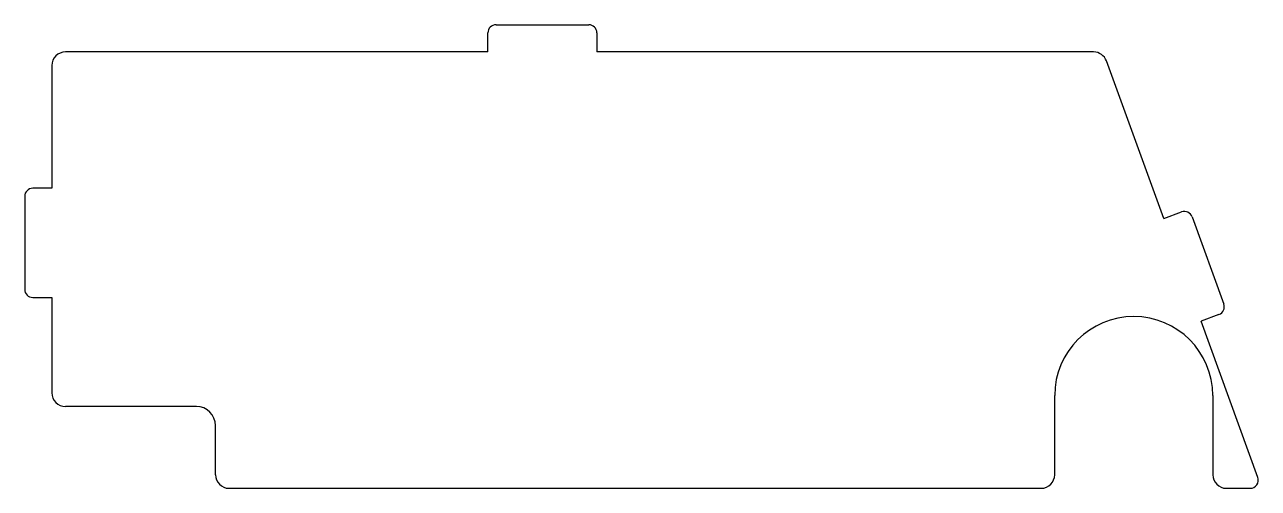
# Model space of a CAD drawing. Header units: millimetres. Extents: x -116 to 110, y 0 to 85.
import ezdxf

# ---------------------------------------------------------------- set-up
doc = ezdxf.new("R2010")
doc.units = ezdxf.units.MM

msp = doc.modelspace()

# ---------------------------------------------------------------- linework, layer by layer
at = {"color": 7, "linetype": 'Continuous', "lineweight": 25}
for p, q in [((-29.5, 85), (-12.5, 85)), ((-31, 80), (-31, 83.5)), ((-11, 83.5), (-11, 80)), ((-31, 80), (-108.5, 80)), ((80.13, 80), (-11, 80)), ((-111, 77.5), (-111, 55)), ((93, 49.46), (82.48, 78.36)), ((-111, 55), (-114.5, 55)), ((-116, 53.5), (-116, 36.5)), ((93, 49.46), (96.29, 50.66)), ((98.21, 49.76), (104.02, 33.79)), ((-114.5, 35), (-111, 35)), ((-111, 35), (-111, 17.5)), ((103.13, 31.86), (99.84, 30.67)), ((110.27, 2.01), (99.84, 30.67)), ((73, 2.5), (73, 17)), ((102, 17), (102, 2.5)), ((-84.5, 15), (-108.5, 15)), ((-81, 2.5), (-81, 11.5)), ((-78.5, 0), (70.5, 0)), ((104.5, 0), (108.86, 0))]:
    msp.add_line(p, q, dxfattribs=at)
for centre, radius, start, end in [((-29.5, 83.5), 1.5, 90, 180), ((-12.5, 83.5), 1.5, 360, 90), ((-108.5, 77.5), 2.5, 90, 180), ((80.13, 77.5), 2.5, 20, 90), ((-114.5, 53.5), 1.5, 90, 180), ((96.8, 49.25), 1.5, 20, 110), ((-114.5, 36.5), 1.5, 180, 270), ((102.61, 33.27), 1.5, 290, 20), ((87.5, 17), 14.5, 0, 180), ((-108.5, 17.5), 2.5, 180, 270), ((-84.5, 11.5), 3.5, 0, 90), ((-78.5, 2.5), 2.5, 180, 270), ((70.5, 2.5), 2.5, 270, 0), ((104.5, 2.5), 2.5, 180, 270), ((108.86, 1.5), 1.5, 270, 20)]:
    msp.add_arc(centre, radius, start, end, dxfattribs=at)

doc.saveas('drawing.dxf')
